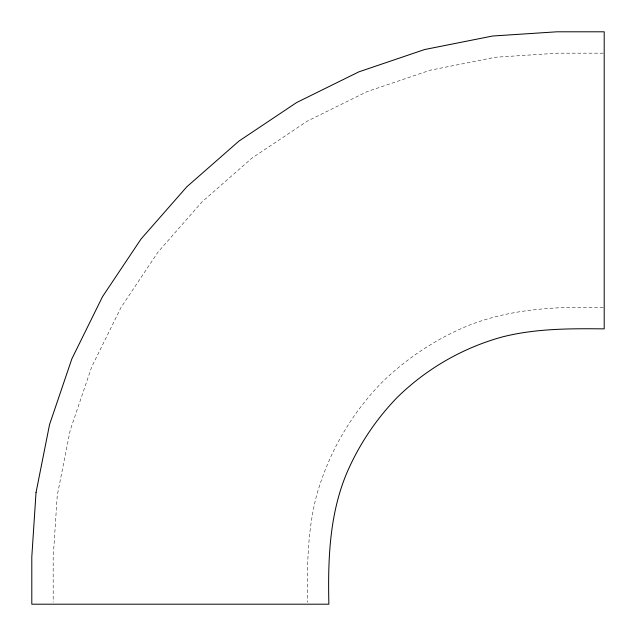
<?xml version="1.0" encoding="UTF-8"?>
<svg xmlns="http://www.w3.org/2000/svg" width="636" height="636" viewBox="0 0 636 636"><rect width="100%" height="100%" fill="white"/><g stroke="black" fill="none" stroke-linecap="round" stroke-linejoin="round"><path stroke-width="0.48" stroke-dasharray="3.18 2.39" d="M603.206 53.178L557.653 53.178L495.388 57.256L430.095 70.246L367.059 91.64L307.355 121.086L252.007 158.07L201.962 201.962L158.07 252.007L121.086 307.355L91.64 367.059L70.246 430.095L57.256 495.388L53.178 557.653L53.178 602.22M603.222 307.498C556.341 306.298 508.379 308.675 464.598 327.103C433.998 340.3 406.078 358.958 382.172 382.172C351.08 413.893 328.343 453.277 316.426 496.064C307.482 530.726 307.021 566.66 307.498 602.236"/><path stroke-width="0.95" d="M36.021 492.59L31.8 556.953L31.8 604.2L328.868 604.2C327.858 559.823 329.369 514.285 346.898 472.794C358.974 444.779 376.059 419.203 397.325 397.325C426.366 368.848 462.428 348.035 501.605 337.12C535.099 328.462 569.848 328.518 604.2 328.868L604.2 31.8L556.953 31.8L492.59 36.021L424.554 49.552L358.863 71.852L296.646 102.531L238.969 141.073L186.809 186.809L141.073 238.969L102.531 296.646L71.852 358.863L49.552 424.554L36.021 492.59"/></g></svg>
